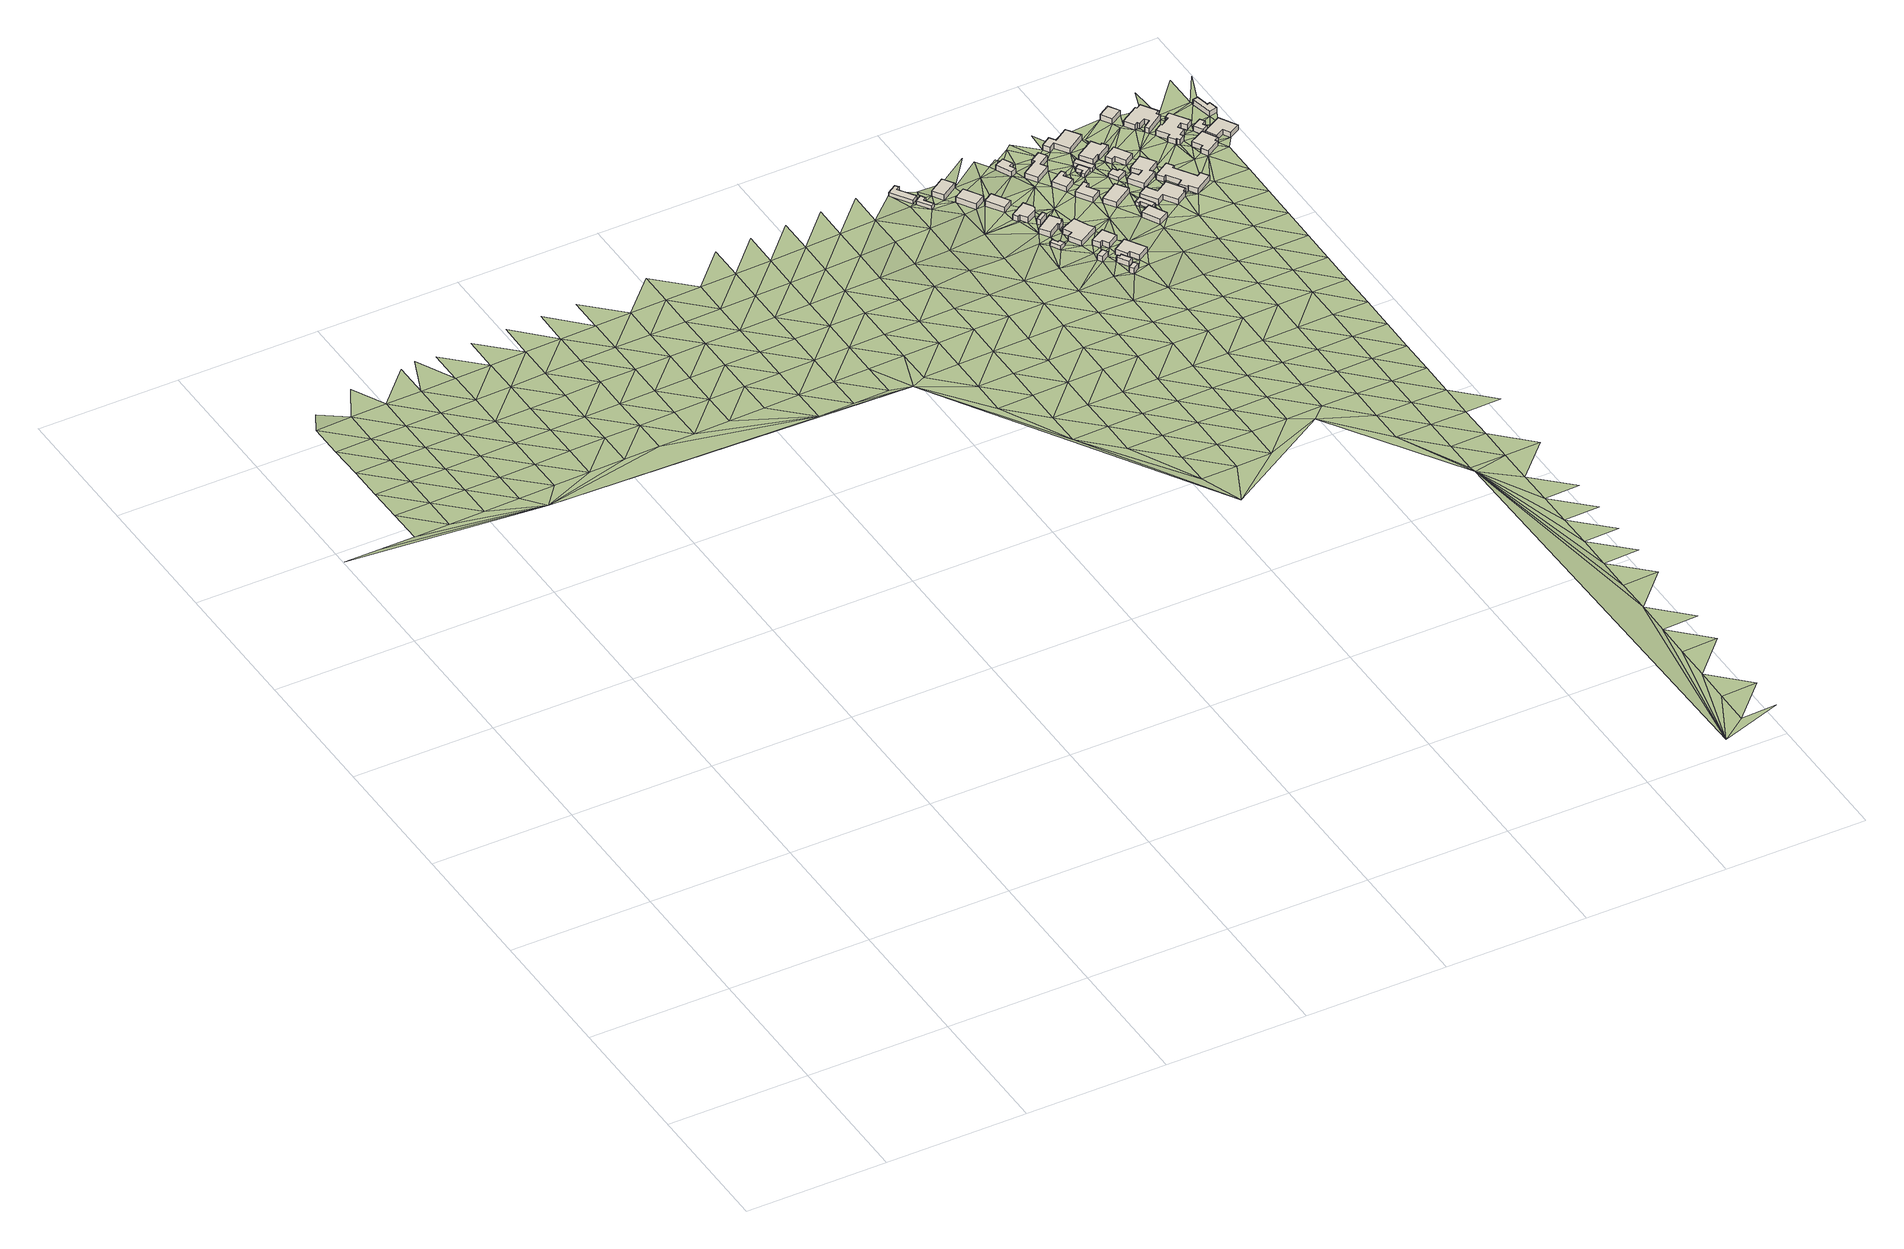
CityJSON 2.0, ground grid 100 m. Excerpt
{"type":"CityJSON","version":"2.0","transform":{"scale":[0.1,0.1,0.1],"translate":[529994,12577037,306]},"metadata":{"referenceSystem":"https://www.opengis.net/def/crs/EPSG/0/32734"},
"CityObjects":{
"building1":{"type":"Building","attributes":{"address":"Kunick Street Mamre 7347 Cape Town","building":"cabin","building:levels":"1","building_height":2.8,"plus_code":"4FRWFFMC+VV2","ground_height":181.27,"roof_height":184.07},"geometry":[{"type":"Solid","lod":"1","boundaries":[[[[0,1,2,3]],[[1,4,5,2]],[[4,6,7,5]],[[6,8,9,7]],[[8,10,11,9]],[[10,0,3,11]],[[3,2,5,7,9,11]],[[10,8,6,4,1,0]]]]}]},
"building2":{"type":"Building","attributes":{"address":"Kunick Street Mamre 7347 Cape Town","building":"cabin","building:levels":"1","building_height":2.8,"plus_code":"4FRWFFMC+RV5","ground_height":181.27,"roof_height":184.07},"geometry":[{"type":"Solid","lod":"1","boundaries":[[[[12,13,14,15]],[[13,16,17,14]],[[16,18,19,17]],[[18,20,21,19]],[[20,22,23,21]],[[22,12,15,23]],[[15,14,17,19,21,23]],[[22,20,18,16,13,12]]]]}]},
"building3":{"type":"Building","attributes":{"address":"8 Kunick Street Mamre 7347 Cape Town","building":"house","building:levels":"1","building_height":4.1,"plus_code":"4FRWFFMC+RXC","ground_height":182.85,"roof_height":186.95},"geometry":[{"type":"Solid","lod":"1","boundaries":[[[[24,25,26,27]],[[25,28,29,26]],[[28,30,31,29]],[[30,24,27,31]],[[27,26,29,31]],[[30,28,25,24]]]]}]},
"building4":{"type":"Building","attributes":{"address":"10 Kunick Street Mamre 7347 Cape Town","building":"house","building:levels":"1","building_height":4.1,"plus_code":"4FRWFFMC+QX9","ground_height":182.55,"roof_height":186.65},"geometry":[{"type":"Solid","lod":"1","boundaries":[[[[32,33,34,35]],[[33,36,37,34]],[[36,38,39,37]],[[38,32,35,39]],[[35,34,37,39]],[[38,36,33,32]]]]}]},
"building5":{"type":"Building","attributes":{"address":"Kunick Street Mamre 7347 Cape Town","building":"cabin","building:levels":"1","building_height":2.8,"plus_code":"4FRWFFMF+G39","ground_height":183.79,"roof_height":186.59},"geometry":[{"type":"Solid","lod":"1","boundaries":[[[[40,41,42,43]],[[41,44,45,42]],[[44,46,47,45]],[[46,48,49,47]],[[48,50,51,49]],[[50,40,43,51]],[[43,42,45,47,49,51]],[[50,48,46,44,41,40]]]]}]},
"building6":{"type":"Building","attributes":{"address":"12 Kunick Street Mamre 7347 Cape Town","building":"house","building:levels":"1","building_height":4.1,"plus_code":"4FRWFFMF+P25","ground_height":184.31,"roof_height":188.41},"geometry":[{"type":"Solid","lod":"1","boundaries":[[[[52,53,54,55]],[[53,56,57,54]],[[56,58,59,57]],[[58,52,55,59]],[[55,54,57,59]],[[58,56,53,52]]]]}]},
"building7":{"type":"Building","attributes":{"address":"14 Kunick Street Mamre 7347 Cape Town","building":"house","building:levels":"1","building_height":4.1,"plus_code":"4FRWFFMF+M34","ground_height":184.25,"roof_height":188.35},"geometry":[{"type":"Solid","lod":"1","boundaries":[[[[60,61,62,63]],[[61,64,65,62]],[[64,66,67,65]],[[66,68,69,67]],[[68,70,71,69]],[[70,72,73,71]],[[72,74,75,73]],[[74,60,63,75]],[[63,62,65,67,69,71,73,75]],[[74,72,70,68,66,64,61,60]]]]}]},
"building8":{"type":"Building","attributes":{"address":"16 Kunick Street Mamre 7347 Cape Town","building":"house","building:levels":"1","building_height":4.1,"plus_code":"4FRWFFMF+H4F","ground_height":183.79,"roof_height":187.89},"geometry":[{"type":"Solid","lod":"1","boundaries":[[[[76,77,78,79]],[[77,80,81,78]],[[80,82,83,81]],[[82,84,85,83]],[[84,86,87,85]],[[86,88,89,87]],[[88,90,91,89]],[[90,76,79,91]],[[79,78,81,83,85,87,89,91]],[[90,88,86,84,82,80,77,76]]]]}]},
"building9":{"type":"Building","attributes":{"address":"Kunick Street Mamre 7347 Cape Town","building":"garage","building:levels":"1","building_height":4.1,"plus_code":"4FRWFFMF+C5F","ground_height":184.16,"roof_height":188.26},"geometry":[{"type":"Solid","lod":"1","boundaries":[[[[92,93,94,95]],[[93,96,97,94]],[[96,98,99,97]],[[98,92,95,99]],[[95,94,97,99]],[[98,96,93,92]]]]}]},
"building10":{"type":"Building","attributes":{"address":"Kunick Street Mamre 7347 Cape Town","building":"yes","building:levels":"1","building_height":4.1,"plus_code":"4FRWFFMF+J47","ground_height":184.25,"roof_height":188.35},"geometry":[{"type":"Solid","lod":"1","boundaries":[[[[100,101,102,103]],[[101,104,105,102]],[[104,106,107,105]],[[106,100,103,107]],[[103,102,105,107]],[[106,104,101,100]]]]}]},
"building11":{"type":"Building","attributes":{"address":"Kunick Street Mamre 7347 Cape Town","building":"yes","building:levels":"1","building_height":4.1,"plus_code":"4FRWFFMF+963","ground_height":182.73,"roof_height":186.83},"geometry":[{"type":"Solid","lod":"1","boundaries":[[[[108,109,110,111]],[[109,112,113,110]],[[112,114,115,113]],[[114,108,111,115]],[[111,110,113,115]],[[114,112,109,108]]]]}]},
"building12":{"type":"Building","attributes":{"address":"18 Kunick Street Mamre 7347 Cape Town","building":"house","building:levels":"1","building_height":4.1,"plus_code":"4FRWFFMF+G5F","ground_height":184.16,"roof_height":188.26},"geometry":[{"type":"Solid","lod":"1","boundaries":[[[[116,117,118,119]],[[117,120,121,118]],[[120,122,123,121]],[[122,124,125,123]],[[124,126,127,125]],[[126,128,129,127]],[[128,116,119,129]],[[119,118,121,123,125,127,129]],[[128,126,124,122,120,117,116]]]]}]},
"building13":{"type":"Building","attributes":{"address":"Kunick Street Mamre 7347 Cape Town","building":"garage","building:levels":"1","building_height":4.1,"plus_code":"4FRWFFMF+96V","ground_height":182.73,"roof_height":186.83},"geometry":[{"type":"Solid","lod":"1","boundaries":[[[[130,131,132,133]],[[131,134,135,132]],[[134,136,137,135]],[[136,138,139,137]],[[138,140,141,139]],[[140,130,133,141]],[[133,132,135,137,139,141]],[[140,138,136,134,131,130]]]]}]},
"building14":{"type":"Building","attributes":{"address":"20 Kunick Street Mamre 7347 Cape Town","building":"house","building:levels":"1","building_height":4.1,"plus_code":"4FRWFFMF+F6C","ground_height":184.06,"roof_height":188.16},"geometry":[{"type":"Solid","lod":"1","boundaries":[[[[142,143,144,145]],[[143,146,147,144]],[[146,148,149,147]],[[148,150,151,149]],[[150,152,153,151]],[[152,142,145,153]],[[145,144,147,149,151,153]],[[152,150,148,146,143,142]]]]}]},
"building15":{"type":"Building","attributes":{"address":"22 Kunick Street Mamre 7347 Cape Town","building":"house","building:levels":"1","building_height":4.1,"plus_code":"4FRWFFMF+C76","ground_height":182.73,"roof_height":186.83},"geometry":[{"type":"Solid","lod":"1","boundaries":[[[[154,155,156,157]],[[155,158,159,156]],[[158,160,161,159]],[[160,162,163,161]],[[162,164,165,163]],[[164,154,157,165]],[[157,156,159,161,163,165]],[[164,162,160,158,155,154]]]]}]},
"building16":{"type":"Building","attributes":{"address":"9 Kunick Street Mamre 7347 Cape Town","building":"house","building:levels":"1","building_height":4.1,"plus_code":"4FRWFFMF+R45","ground_height":184.79,"roof_height":188.89},"geometry":[{"type":"Solid","lod":"1","boundaries":[[[[166,167,168,169]],[[167,170,171,168]],[[170,172,173,171]],[[172,174,175,173]],[[174,176,177,175]],[[176,166,169,177]],[[169,168,171,173,175,177]],[[176,174,172,170,167,166]]]]}]},
"building17":{"type":"Building","attributes":{"address":"11 Kunick Street Mamre 7347 Cape Town","building":"house","building:levels":"1","building_height":4.1,"plus_code":"4FRWFFMF+Q66","ground_height":184.89,"roof_height":188.99},"geometry":[{"type":"Solid","lod":"1","boundaries":[[[[178,179,180,181]],[[179,182,183,180]],[[182,184,185,183]],[[184,186,187,185]],[[186,188,189,187]],[[188,190,191,189]],[[190,192,193,191]],[[192,178,181,193]],[[181,180,183,185,187,189,191,193]],[[192,190,188,186,184,182,179,178]]]]}]},
"building18":{"type":"Building","attributes":{"address":"13 Kunick Street Mamre 7347 Cape Town","building":"house","building:levels":"1","building_height":4.1,"plus_code":"4FRWFFMF+M6X","ground_height":184.89,"roof_height":188.99},"geometry":[{"type":"Solid","lod":"1","boundaries":[[[[194,195,196,197]],[[195,198,199,196]],[[198,200,201,199]],[[200,202,203,201]],[[202,204,205,203]],[[204,194,197,205]],[[197,196,199,201,203,205]],[[204,202,200,198,195,194]]]]}]},
"building19":{"type":"Building","attributes":{"address":"15 Kunick Street Mamre 7347 Cape Town","building":"house","building:levels":"1","building_height":4.1,"plus_code":"4FRWFFMF+J7M","ground_height":184.99,"roof_height":189.09},"geometry":[{"type":"Solid","lod":"1","boundaries":[[[[206,207,208,209]],[[207,210,211,208]],[[210,212,213,211]],[[212,214,215,213]],[[214,216,217,215]],[[216,206,209,217]],[[209,208,211,213,215,217]],[[216,214,212,210,207,206]]]]}]},
"building20":{"type":"Building","attributes":{"address":"17 Kunick Street Mamre 7347 Cape Town","building":"house","building:levels":"1","building_height":4.1,"plus_code":"4FRWFFMF+H8W","ground_height":184.86,"roof_height":188.96},"geometry":[{"type":"Solid","lod":"1","boundaries":[[[[218,219,220,221]],[[219,222,223,220]],[[222,224,225,223]],[[224,218,221,225]],[[221,220,223,225]],[[224,222,219,218]]]]}]},
"building21":{"type":"Building","attributes":{"address":"19 Kunick Street Mamre 7347 Cape Town","building":"house","building:levels":"1","building_height":4.1,"plus_code":"4FRWFFMF+F9W","ground_height":184.89,"roof_height":188.99},"geometry":[{"type":"Solid","lod":"1","boundaries":[[[[226,227,228,229]],[[227,230,231,228]],[[230,232,233,231]],[[232,226,229,233]],[[229,228,231,233]],[[232,230,227,226]]]]}]},
"building22":{"type":"Building","attributes":{"address":"Mamre 7347 Cape Town","building":"cabin","building:levels":"1","building_height":2.8,"plus_code":"4FRWFFMF+P87","ground_height":185.24,"roof_height":188.04},"geometry":[{"type":"Solid","lod":"1","boundaries":[[[[234,235,236,237]],[[235,238,239,236]],[[238,240,241,239]],[[240,242,243,241]],[[242,244,245,243]],[[244,234,237,245]],[[237,236,239,241,243,245]],[[244,242,240,238,235,234]]]]}]},
"building23":{"type":"Building","attributes":{"address":"Kunick Street Mamre 7347 Cape Town","building":"cabin","building:levels":"1","building_height":2.8,"plus_code":"4FRWFFMF+G9Q","ground_height":185.23,"roof_height":188.03},"geometry":[{"type":"Solid","lod":"1","boundaries":[[[[246,247,248,249]],[[247,250,251,248]],[[250,252,253,251]],[[252,254,255,253]],[[254,256,257,255]],[[256,246,249,257]],[[249,248,251,253,255,257]],[[256,254,252,250,247,246]]]]}]},
"building24":{"type":"Building","attributes":{"address":"Mamre 7347 Cape Town","building":"cabin","building:levels":"1","building_height":2.8,"plus_code":"4FRWFFMF+P8G","ground_height":185.24,"roof_height":188.04},"geometry":[{"type":"Solid","lod":"1","boundaries":[[[[258,259,260,261]],[[259,262,263,260]],[[262,264,265,263]],[[264,258,261,265]],[[261,260,263,265]],[[264,262,259,258]]]]}]},
"building25":{"type":"Building","attributes":{"address":"26 Clarkeson Street Mamre 7347 Cape Town","building":"house","building:levels":"1","building_height":4.1,"plus_code":"4FRWFFMF+R89","ground_height":185.64,"roof_height":189.74},"geometry":[{"type":"Solid","lod":"1","boundaries":[[[[266,267,268,269]],[[267,270,271,268]],[[270,272,273,271]],[[272,274,275,273]],[[274,276,277,275]],[[276,278,279,277]],[[278,280,281,279]],[[280,266,269,281]],[[269,268,271,273,275,277,279,281]],[[280,278,276,274,272,270,267,266]]]]}]},
"building26":{"type":"Building","attributes":{"address":"Clarkeson Street Mamre 7347 Cape Town","building":"cabin","building:levels":"1","building_height":2.8,"plus_code":"4FRWFFMF+M98","ground_height":185.25,"roof_height":188.05},"geometry":[{"type":"Solid","lod":"1","boundaries":[[[[282,283,284,285]],[[283,286,287,284]],[[286,288,289,287]],[[288,290,291,289]],[[290,292,293,291]],[[292,282,285,293]],[[285,284,287,289,291,293]],[[292,290,288,286,283,282]]]]}]},
"building27":{"type":"Building","attributes":{"address":"28 Clarkeson Street Mamre 7347 Cape Town","building":"house","building:levels":"1","building_height":4.1,"plus_code":"4FRWFFMF+Q94","ground_height":185.24,"roof_height":189.34},"geometry":[{"type":"Solid","lod":"1","boundaries":[[[[294,295,296,297]],[[295,298,299,296]],[[298,300,301,299]],[[300,302,303,301]],[[302,304,305,303]],[[304,306,307,305]],[[306,308,309,307]],[[308,294,297,309]],[[297,296,299,301,303,305,307,309]],[[308,306,304,302,300,298,295,294]]]]}]},
"building28":{"type":"Building","attributes":{"address":"13 Genadendal Street Mamre 7347 Cape Town","building":"house","building:levels":"1","building_height":4.1,"plus_code":"4FRWFFMF+GCX","ground_height":185.23,"roof_height":189.33},"geometry":[{"type":"Solid","lod":"1","boundaries":[[[[310,311,312,313]],[[311,314,315,312]],[[314,316,317,315]],[[316,318,319,317]],[[318,320,321,319]],[[320,322,323,321]],[[322,324,325,323]],[[324,326,327,325]],[[326,328,329,327]],[[328,310,313,329]],[[313,312,315,317,319,321,323,325,327,329]],[[328,326,324,322,320,318,316,314,311,310]]]]}]},
"building29":{"type":"Building","attributes":{"address":"32 Clarkeson Street Mamre 7347 Cape Town","building":"house","building:levels":"1","building_height":4.1,"plus_code":"4FRWFFMF+JFJ","ground_height":185.25,"roof_height":189.35},"geometry":[{"type":"Solid","lod":"1","boundaries":[[[[330,331,332,333]],[[331,334,335,332]],[[334,336,337,335]],[[336,338,339,337]],[[338,340,341,339]],[[340,342,343,341]],[[342,344,345,343]],[[344,346,347,345]],[[346,348,349,347]],[[348,330,333,349]],[[333,332,335,337,339,341,343,345,347,349]],[[348,346,344,342,340,338,336,334,331,330]]]]}]},
"building30":{"type":"Building","attributes":{"address":"30 Clarkeson Street Mamre 7347 Cape Town","building":"house","building:levels":"1","building_height":4.1,"plus_code":"4FRWFFMF+PC7","ground_height":185.31,"roof_height":189.41},"geometry":[{"type":"Solid","lod":"1","boundaries":[[[[350,351,352,353]],[[351,354,355,352]],[[354,356,357,355]],[[356,358,359,357]],[[358,360,361,359]],[[360,350,353,361]],[[353,352,355,357,359,361]],[[360,358,356,354,351,350]]]]}]},
"building31":{"type":"Building","attributes":{"address":"34 Clarkeson Street Mamre 7347 Cape Town","building":"house","building:levels":"1","building_height":4.1,"plus_code":"4FRWFFMF+HGF","ground_height":185.22,"roof_height":189.32},"geometry":[{"type":"Solid","lod":"1","boundaries":[[[[362,363,364,365]],[[363,366,367,364]],[[366,368,369,367]],[[368,370,371,369]],[[370,372,373,371]],[[372,374,375,373]],[[374,376,377,375]],[[376,378,379,377]],[[378,380,381,379]],[[380,382,383,381]],[[382,384,385,383]],[[384,386,387,385]],[[386,388,389,387]],[[388,362,365,389]],[[365,364,367,369,371,373,375,377,379,381,383,385,387,389]],[[388,386,384,382,380,378,376,374,372,370,368,366,363,362]]]]}]},
"building32":{"type":"Building","attributes":{"address":"21 Clarkeson Street Mamre 7347 Cape Town","building":"house","building:levels":"1","building_height":4.1,"plus_code":"4FRWFFMF+RFX","ground_height":185.72,"roof_height":189.82},"geometry":[{"type":"Solid","lod":"1","boundaries":[[[[390,391,392,393]],[[391,394,395,392]],[[394,396,397,395]],[[396,390,393,397]],[[393,392,395,397]],[[396,394,391,390]]]]}]},
"building33":{"type":"Building","attributes":{"address":"23 Clarkeson Street Mamre 7347 Cape Town","building":"house","building:levels":"1","building_height":4.1,"plus_code":"4FRWFFMF+QHR","ground_height":185.65,"roof_height":189.75},"geometry":[{"type":"Solid","lod":"1","boundaries":[[[[398,399,400,401]],[[399,402,403,400]],[[402,404,405,403]],[[404,406,407,405]],[[406,408,409,407]],[[408,410,411,409]],[[410,412,413,411]],[[412,414,415,413]],[[414,416,417,415]],[[416,418,419,417]],[[418,420,421,419]],[[420,422,423,421]],[[422,424,425,423]],[[424,398,401,425]],[[401,400,403,405,407,409,411,413,415,417,419,421,423,425]],[[424,422,420,418,416,414,412,410,408,406,404,402,399,398]]]]}]},
"building34":{"type":"Building","attributes":{"address":"25 Clarkeson Street Mamre 7347 Cape Town","building":"house","building:levels":"1","building_height":4.1,"plus_code":"4FRWFFMF+PHQ","ground_height":185.65,"roof_height":189.75},"geometry":[{"type":"Solid","lod":"1","boundaries":[[[[426,427,428,429]],[[427,430,431,428]],[[430,432,433,431]],[[432,434,435,433]],[[434,436,437,435]],[[436,438,439,437]],[[438,440,441,439]],[[440,442,443,441]],[[442,444,445,443]],[[444,446,447,445]],[[446,448,449,447]],[[448,450,451,449]],[[450,452,453,451]],[[452,454,455,453]],[[454,456,457,455]],[[456,458,459,457]],[[458,460,461,459]],[[460,426,429,461]],[[429,428,431,433,435,437,439,441,443,445,447,449,451,453,455,457,459,461]],[[460,458,456,454,452,450,448,446,444,442,440,438,436,434,432,430,427,426]]]]}]},
"building35":{"type":"Building","attributes":{"address":"12 Genadendal Street Mamre 7347 Cape Town","building":"house","building:levels":"1","building_height":4.1,"plus_code":"4FRWFFMF+MM2","ground_height":185.44,"roof_height":189.54},"geometry":[{"type":"Solid","lod":"1","boundaries":[[[[462,463,464,465]],[[463,466,467,464]],[[466,468,469,467]],[[468,470,471,469]],[[470,472,473,471]],[[472,474,475,473]],[[474,476,477,475]],[[476,462,465,477]],[[465,464,467,469,471,473,475,477]],[[476,474,472,470,468,466,463,462]]]]}]},
"building36":{"type":"Building","attributes":{"address":"Genadendal Street Mamre 7347 Cape Town","building":"yes","building:levels":"1","building_height":4.1,"plus_code":"4FRWFFMF+PM3","ground_height":185.95,"roof_height":190.05},"geometry":[{"type":"Solid","lod":"1","boundaries":[[[[478,479,480,481]],[[479,482,483,480]],[[482,484,485,483]],[[484,486,487,485]],[[486,488,489,487]],[[488,478,481,489]],[[481,480,483,485,487,489]],[[488,486,484,482,479,478]]]]}]},
"building37":{"type":"Building","attributes":{"address":"11 Genadendal Street Mamre 7347 Cape Town","building":"house","building:levels":"1","building_height":4.1,"plus_code":"4FRWFFMF+MPF","ground_height":185.62,"roof_height":189.72},"geometry":[{"type":"Solid","lod":"1","boundaries":[[[[490,491,492,493]],[[491,494,495,492]],[[494,496,497,495]],[[496,498,499,497]],[[498,500,501,499]],[[500,490,493,501]],[[493,492,495,497,499,501]],[[500,498,496,494,491,490]]]]}]},
"building38":{"type":"Building","attributes":{"address":"Genadendal Street Mamre 7347 Cape Town","building":"yes","building:levels":"1","building_height":4.1,"plus_code":"4FRWFFMF+QPG","ground_height":185.95,"roof_height":190.05},"geometry":[{"type":"Solid","lod":"1","boundaries":[[[[502,503,504,505]],[[503,506,507,504]],[[506,508,509,507]],[[508,510,511,509]],[[510,512,513,511]],[[512,502,505,513]],[[505,504,507,509,511,513]],[[512,510,508,506,503,502]]]]}]},
"terrain1":{"type":"TINRelief","geometry":[{"type":"CompositeSurface","lod":"1","boundaries":[[[514,515,516]],[[517,518,519]],[[520,517,521]],[[518,515,514]],[[517,519,521]],[[522,523,520]],[[522,520,521]],[[524,523,525]],[[521,519,526]],[[519,518,514]],[[523,522,525]],[[527,524,528]],[[522,521,529]],[[528,524,525]],[[526,529,521]],[[530,527,531]],[[522,532,525]],[[531,527,528]],[[526,519,514]],[[529,532,522]],[[533,528,525]],[[529,526,534]],[[533,525,532]],[[531,528,535]],[[532,529,536]],[[533,535,528]],[[514,534,526]],[[536,529,534]],[[537,533,532]],[[535,538,531]],[[539,531,538]],[[537,532,536]],[[535,533,540]],[[536,534,541]],[[541,534,514]],[[540,533,537]],[[538,535,542]],[[537,536,543]],[[540,542,535]],[[541,543,536]],[[537,544,540]],[[542,545,538]],[[514,546,541]],[[537,543,544]],[[547,538,545]],[[542,540,548]],[[543,541,546]],[[548,540,544]],[[549,545,542]],[[543,550,544]],[[548,549,542]],[[546,514,551]],[[550,543,546]],[[544,552,548]],[[549,553,545]],[[553,554,545]],[[544,550,552]],[[548,555,549]],[[514,556,551]],[[548,552,557]],[[550,546,558]],[[548,557,555]],[[552,550,558]],[[559,553,549]],[[546,551,558]],[[553,559,560]],[[549,555,559]],[[557,552,561]],[[561,552,558]],[[555,557,562]],[[562,557,561]],[[563,558,551]],[[558,563,561]],[[559,555,564]],[[551,556,563]],[[555,562,565]],[[564,566,559]],[[555,565,564]],[[514,567,556]],[[562,561,568]],[[563,569,561]],[[568,565,562]],[[568,561,569]],[[556,570,563]],[[569,563,571]],[[572,564,565]],[[565,568,573]],[[571,563,570]],[[564,572,574]],[[565,573,572]],[[568,569,575]],[[569,571,576]],[[573,568,575]],[[575,569,576]],[[571,570,577]],[[556,567,570]],[[573,578,572]],[[576,571,577]],[[570,579,577]],[[578,573,575]],[[580,572,581]],[[581,572,578]],[[567,514,582]],[[583,575,576]],[[577,584,576]],[[567,579,570]],[[575,583,578]],[[583,576,584]],[[585,577,579]],[[581,578,586]],[[579,587,585]],[[578,583,588]],[[589,584,577]],[[567,587,579]],[[590,581,586]],[[578,588,586]],[[577,585,589]],[[583,584,591]],[[591,588,583]],[[591,584,589]],[[585,587,592]],[[567,592,587]],[[589,585,593]],[[594,586,588]],[[588,591,595]],[[592,593,585]],[[588,595,594]],[[591,589,596]],[[567,597,592]],[[593,596,589]],[[586,594,598]],[[599,595,591]],[[596,599,591]],[[593,592,600]],[[592,597,601]],[[594,595,602]],[[593,600,596]],[[592,601,600]],[[599,602,595]],[[597,567,582]],[[598,594,603]],[[604,599,596]],[[602,603,594]],[[605,601,597]],[[604,596,600]],[[602,599,606]],[[599,604,607]],[[608,600,601]],[[597,582,605]],[[601,605,609]],[[606,599,607]],[[603,602,610]],[[601,609,608]],[[604,600,611]],[[602,606,610]],[[609,605,582]],[[607,604,611]],[[611,600,608]],[[612,603,610]],[[609,582,613]],[[613,608,609]],[[606,607,614]],[[611,615,607]],[[613,582,616]],[[614,607,615]],[[610,606,617]],[[582,618,616]],[[619,611,608]],[[608,613,620]],[[621,618,582]],[[622,621,582]],[[606,614,617]],[[619,608,620]],[[623,615,611]],[[613,616,624]],[[616,618,625]],[[626,610,617]],[[611,619,623]],[[620,613,624]],[[615,627,614]],[[621,622,628]],[[624,616,625]],[[629,622,582]],[[621,630,618]],[[621,628,630]],[[627,615,623]],[[620,631,619]],[[632,617,614]],[[624,631,620]],[[628,622,633]],[[625,618,634]],[[618,630,635]],[[614,627,632]],[[619,636,623]],[[637,633,622]],[[638,637,622]],[[618,635,634]],[[631,636,619]],[[639,624,625]],[[638,622,629]],[[640,617,632]],[[630,628,641]],[[633,642,628]],[[624,639,631]],[[627,623,643]],[[639,625,634]],[[636,644,623]],[[641,635,630]],[[645,637,638]],[[642,641,628]],[[633,637,646]],[[643,623,644]],[[627,647,632]],[[645,646,637]],[[648,634,635]],[[636,631,649]],[[631,639,650]],[[651,642,633]],[[629,652,638]],[[648,635,641]],[[627,643,647]],[[645,638,652]],[[636,649,644]],[[646,651,633]],[[631,650,649]],[[639,634,653]],[[648,654,634]],[[655,632,647]],[[646,645,656]],[[657,641,642]],[[651,658,642]],[[653,650,639]],[[643,644,659]],[[656,645,652]],[[653,634,654]],[[644,649,660]],[[657,642,658]],[[661,652,629]],[[651,646,662]],[[663,648,641]],[[659,644,660]],[[650,664,649]],[[647,643,665]],[[662,646,656]],[[663,641,657]],[[664,650,653]],[[666,658,651]],[[667,654,648]],[[643,659,665]],[[656,652,661]],[[668,660,649]],[[666,651,662]],[[648,663,667]],[[668,649,664]],[[669,653,654]],[[670,647,665]],[[656,671,662]],[[657,658,672]],[[666,673,658]],[[664,653,669]],[[660,674,659]],[[656,661,671]],[[669,654,667]],[[675,660,668]],[[657,672,663]],[[676,661,629]],[[672,658,673]],[[677,666,662]],[[674,665,659]],[[674,660,675]],[[678,668,664]],[[662,671,677]],[[663,679,667]],[[678,664,669]],[[680,681,682]],[[673,666,683]],[[679,663,672]],[[675,668,684]],[[677,683,666]],[[674,685,665]],[[680,682,686]],[[687,671,661]],[[680,688,681]],[[667,689,669]],[[665,685,690]],[[678,684,668]],[[679,689,667]],[[686,691,680]],[[687,677,671]],[[672,673,692]],[[683,693,673]],[[694,678,669]],[[675,695,674]],[[684,696,675]],[[691,697,680]],[[685,674,12]],[[685,0,690]],[[679,672,692]],[[692,673,693]],[[689,694,669]],[[685,22,0]],[[682,681,698]],[[661,676,687]],[[683,677,699]],[[685,12,22]],[[675,696,695]],[[697,700,680]],[[1,0,22]],[[12,674,695]],[[687,699,677]],[[22,20,1]],[[682,698,686]],[[701,689,679]],[[684,678,702]],[[703,704,1]],[[694,705,678]],[[18,16,706]],[[707,693,683]],[[703,1,20]],[[701,679,692]],[[20,18,30]],[[706,30,18]],[[703,20,30]],[[706,12,708]],[[699,707,683]],[[702,678,705]],[[30,706,24]],[[694,689,709]],[[708,12,695]],[[684,77,696]],[[680,700,710]],[[706,708,24]],[[695,696,38]],[[691,686,711]],[[709,689,701]],[[30,28,703]],[[699,687,712]],[[692,693,713]],[[707,714,693]],[[684,702,77]],[[708,695,38]],[[687,676,712]],[[696,58,38]],[[697,691,711]],[[708,715,24]],[[98,705,694]],[[52,58,696]],[[701,692,713]],[[64,61,696]],[[52,696,61]],[[705,50,702]],[[713,693,714]],[[696,716,64]],[[717,694,709]],[[696,77,716]],[[24,715,25]],[[707,699,718]],[[50,705,40]],[[700,697,719]],[[92,694,717]],[[48,702,50]],[[38,58,720]],[[712,718,699]],[[92,98,694]],[[721,40,705]],[[722,709,701]],[[48,80,702]],[[77,702,80]],[[66,64,716]],[[98,721,705]],[[48,46,44]],[[714,707,723]],[[720,58,56]],[[716,77,68]],[[676,724,712]],[[48,44,80]],[[716,68,66]],[[701,713,722]],[[106,68,77]],[[25,715,725]],[[124,726,40]],[[52,61,60]],[[727,710,700]],[[112,717,709]],[[718,723,707]],[[726,728,44]],[[715,720,725]],[[28,25,729]],[[100,106,77]],[[724,676,730]],[[80,44,731]],[[730,676,710]],[[727,700,732]],[[124,40,721]],[[44,728,731]],[[53,733,56]],[[726,124,728]],[[56,725,720]],[[70,68,106]],[[60,53,52]],[[77,734,100]],[[717,735,92]],[[736,80,731]],[[737,710,727]],[[738,709,722]],[[112,709,738]],[[96,721,98]],[[739,717,112]],[[731,728,740]],[[739,735,717]],[[737,727,732]],[[70,106,741]],[[742,718,712]],[[713,714,743]],[[723,744,714]],[[721,745,124]],[[736,731,746]],[[92,735,93]],[[747,25,725]],[[734,748,100]],[[70,741,749]],[[96,750,721]],[[746,731,751]],[[752,710,737]],[[724,742,712]],[[733,753,56]],[[721,750,745]],[[735,739,130]],[[735,754,93]],[[722,713,743]],[[93,755,96]],[[733,53,756]],[[730,710,757]],[[130,739,108]],[[725,56,753]],[[743,714,744]],[[751,731,758]],[[759,751,760]],[[750,96,755]],[[754,761,93]],[[762,124,745]],[[749,741,763]],[[764,749,763]],[[756,53,60]],[[765,754,766]],[[741,748,763]],[[752,737,767]],[[723,718,768]],[[748,734,763]],[[93,761,755]],[[769,710,752]],[[765,761,754]],[[730,757,770]],[[108,131,130]],[[755,771,750]],[[763,734,760]],[[751,758,760]],[[756,60,764]],[[108,114,131]],[[112,772,114]],[[772,112,738]],[[724,730,773]],[[765,162,761]],[[131,162,765]],[[742,768,718]],[[725,774,747]],[[763,760,758]],[[131,114,154]],[[753,733,756]],[[738,722,775]],[[725,176,774]],[[776,762,745]],[[154,162,131]],[[777,710,769]],[[756,764,763]],[[770,773,730]],[[753,176,725]],[[761,778,755]],[[154,114,772]],[[154,779,162]],[[769,752,780]],[[781,744,723]],[[743,775,722]],[[755,778,142]],[[710,782,757]],[[742,724,783]],[[784,710,777]],[[768,781,723]],[[774,176,785]],[[155,154,772]],[[786,758,787]],[[770,757,782]],[[216,763,758]],[[773,783,724]],[[786,787,762]],[[774,785,788]],[[762,776,786]],[[753,756,192]],[[778,789,142]],[[204,756,763]],[[176,790,785]],[[753,192,791]],[[777,769,792]],[[772,738,793]],[[776,142,786]],[[784,782,710]],[[775,794,738]],[[155,789,778]],[[795,791,796]],[[756,178,192]],[[768,742,797]],[[743,744,798]],[[789,786,142]],[[204,763,799]],[[781,800,744]],[[756,204,178]],[[796,791,801]],[[799,763,216]],[[790,796,801]],[[206,758,786]],[[206,216,758]],[[802,773,770]],[[793,155,772]],[[791,192,803]],[[742,783,797]],[[738,794,793]],[[785,790,804]],[[784,777,805]],[[801,791,803]],[[775,743,798]],[[804,790,801]],[[802,770,782]],[[798,744,800]],[[806,178,204]],[[781,768,807]],[[808,803,192]],[[809,789,155]],[[789,810,786]],[[811,783,773]],[[797,807,768]],[[206,786,812]],[[214,799,216]],[[204,813,806]],[[801,814,804]],[[803,814,801]],[[815,794,775]],[[811,773,802]],[[812,786,218]],[[155,793,809]],[[816,799,214]],[[782,784,817]],[[800,781,818]],[[206,812,207]],[[789,226,810]],[[775,798,815]],[[218,786,810]],[[226,789,809]],[[819,816,820]],[[804,814,821]],[[806,822,823]],[[797,783,824]],[[807,818,781]],[[210,207,212]],[[825,820,816]],[[813,820,825]],[[782,817,802]],[[826,793,794]],[[806,813,262]],[[214,242,816]],[[811,824,783]],[[825,816,240]],[[272,821,814]],[[212,242,214]],[[812,827,207]],[[262,822,806]],[[242,240,816]],[[825,262,813]],[[250,218,810]],[[815,826,794]],[[207,827,212]],[[274,814,822]],[[235,825,240]],[[807,797,828]],[[798,800,829]],[[818,830,800]],[[272,814,274]],[[825,235,262]],[[810,252,250]],[[235,240,238]],[[831,218,250]],[[832,252,810]],[[809,793,833]],[[226,809,227]],[[212,290,242]],[[824,828,797]],[[234,262,235]],[[278,274,822]],[[212,827,290]],[[278,822,262]],[[815,798,829]],[[832,254,252]],[[829,800,830]],[[826,833,793]],[[244,242,834]],[[262,234,834]],[[254,832,256]],[[272,270,835]],[[247,831,250]],[[807,836,818]],[[832,227,256]],[[242,290,834]],[[834,234,244]],[[274,278,276]],[[259,278,262]],[[227,246,256]],[[316,831,247]],[[811,837,824]],[[838,827,831]],[[839,227,809]],[[828,836,807]],[[318,316,247]],[[827,292,290]],[[259,308,278]],[[227,318,246]],[[318,247,246]],[[840,834,290]],[[292,827,838]],[[841,308,259]],[[840,841,259]],[[842,826,815]],[[316,314,831]],[[839,809,833]],[[838,831,340]],[[843,840,290]],[[292,838,340]],[[844,830,818]],[[227,322,318]],[[831,342,340]],[[314,342,831]],[[842,815,829]],[[270,267,266]],[[841,840,845]],[[278,308,846]],[[292,340,282]],[[843,845,840]],[[836,844,818]],[[227,839,322]],[[841,847,848]],[[322,320,318]],[[847,841,845]],[[286,283,843]],[[833,826,849]],[[282,340,338]],[[358,843,283]],[[845,843,358]],[[847,845,356]],[[830,850,829]],[[278,846,280]],[[358,356,845]],[[331,283,282]],[[310,342,314]],[[311,310,314]],[[826,842,849]],[[338,331,282]],[[350,358,283]],[[336,851,338]],[[350,283,331]],[[852,847,356]],[[331,338,851]],[[844,850,830]],[[358,350,360]],[[324,322,839]],[[853,839,833]],[[310,854,342]],[[280,846,855]],[[856,342,854]],[[855,846,857]],[[846,858,857]],[[354,852,356]],[[859,842,829]],[[833,849,853]],[[860,350,331]],[[861,854,310]],[[839,378,324]],[[328,326,324]],[[850,859,829]],[[310,862,861]],[[372,310,328]],[[280,863,266]],[[350,860,864]],[[856,854,865]],[[865,866,856]],[[310,372,370]],[[862,310,370]],[[372,328,374]],[[324,378,328]],[[863,280,855]],[[378,374,328]],[[867,849,842]],[[868,378,839]],[[865,869,866]],[[390,855,857]],[[853,868,839]],[[376,374,378]],[[865,854,870]],[[864,871,354]],[[857,852,872]],[[354,872,852]],[[864,860,871]],[[859,867,842]],[[869,865,870]],[[860,869,871]],[[855,390,863]],[[853,849,873]],[[390,857,872]],[[874,354,871]],[[875,384,876]],[[867,873,849]],[[378,868,877]],[[872,354,874]],[[382,876,384]],[[877,380,378]],[[871,869,440]],[[869,870,442]],[[878,870,876]],[[879,868,853]],[[382,878,876]],[[872,880,390]],[[873,879,853]],[[871,881,874]],[[872,874,880]],[[881,871,418]],[[869,442,440]],[[390,880,391]],[[418,871,436]],[[442,870,878]],[[440,436,871]],[[882,877,868]],[[470,382,380]],[[874,883,884]],[[883,874,881]],[[470,380,877]],[[882,868,879]],[[878,382,470]],[[391,880,885]],[[883,881,886]],[[436,440,438]],[[436,434,418]],[[446,442,878]],[[886,887,883]],[[442,446,444]],[[446,878,463]],[[878,468,463]],[[878,470,468]],[[888,470,877]],[[888,877,882]],[[418,434,889]],[[448,446,463]],[[466,463,468]],[[890,434,432]],[[891,885,892]],[[452,450,448]],[[889,434,893]],[[890,893,434]],[[448,463,894]],[[895,889,896]],[[448,894,452]],[[454,452,458]],[[458,456,454]],[[893,897,889]],[[897,896,889]],[[888,898,470]],[[899,891,896]],[[452,482,458]],[[470,898,900]],[[482,452,894]],[[901,458,482]],[[482,894,484]],[[902,900,903]],[[894,904,484]],[[894,903,904]],[[903,900,898]],[[904,903,494]],[[484,904,486]],[[901,482,479]],[[897,905,896]],[[903,498,494]],[[498,903,898]],[[478,488,486]],[[897,901,906]],[[907,486,904]],[[498,908,494]],[[486,909,478]],[[479,478,909]],[[901,479,502]],[[907,909,486]],[[905,897,906]],[[502,479,909]],[[901,502,906]],[[905,910,896]],[[502,909,907]],[[907,503,502]],[[905,906,911]],[[912,913,911]],[[905,911,914]]]}]}
},
"vertices":[
[4777,7152,135],[4820,7181,135],[4820,7181,163],[4777,7152,163],[4743,7298,135],[4743,7298,163],[4767,7314,135],[4767,7314,163],[4750,7339,135],[4750,7339,163],[4683,7294,135],[4683,7294,163],
[4850,7044,135],[4875,7059,135],[4875,7059,163],[4850,7044,163],[4835,7123,135],[4835,7123,163],[4859,7138,135],[4859,7138,163],[4839,7170,135],[4839,7170,163],[4790,7139,135],[4790,7139,163],
[4953,7070,151],[5069,7145,151],[5069,7145,192],[4953,7070,192],[5020,7220,151],[5020,7220,192],[4904,7145,151],[4904,7145,192],
[5165,6948,148],[5088,7072,148],[5088,7072,189],[5165,6948,189],[5006,7021,148],[5006,7021,189],[5083,6898,148],[5083,6898,189],
[5337,6271,161],[5376,6292,161],[5376,6292,189],[5337,6271,189],[5357,6328,161],[5357,6328,189],[5345,6321,161],[5345,6321,189],[5326,6356,161],[5326,6356,189],[5299,6342,161],[5299,6342,189],
[5211,6762,166],[5280,6805,166],[5280,6805,207],[5211,6762,207],[5206,6924,166],[5206,6924,207],[5137,6881,166],[5137,6881,207],
[5336,6748,165],[5219,6676,165],[5219,6676,206],[5336,6748,206],[5242,6642,165],[5242,6642,206],[5256,6652,165],[5256,6652,206],[5286,6604,165],[5286,6604,206],[5359,6644,165],[5359,6644,206],[5374,6672,165],[5374,6672,206],[5373,6690,165],[5373,6690,206],
[5419,6564,161],[5296,6480,161],[5296,6480,202],[5419,6564,202],[5343,6410,161],[5343,6410,202],[5422,6464,161],[5422,6464,202],[5431,6451,161],[5431,6451,202],[5462,6472,161],[5462,6472,202],[5456,6480,161],[5456,6480,202],[5470,6490,161],[5470,6490,202],
[5502,6034,164],[5556,6065,164],[5556,6065,205],[5502,6034,205],[5536,6100,164],[5536,6100,205],[5482,6068,164],[5482,6068,205],
[5347,6543,165],[5409,6583,165],[5409,6583,206],[5347,6543,206],[5393,6607,165],[5393,6607,206],[5331,6567,165],[5331,6567,206],
[5651,5912,150],[5603,5878,150],[5603,5878,191],[5651,5912,191],[5624,5849,150],[5624,5849,191],[5672,5883,150],[5672,5883,191],
[5535,6456,164],[5423,6404,164],[5423,6404,205],[5535,6456,205],[5453,6340,164],[5453,6340,205],[5417,6322,164],[5417,6322,205],[5468,6236,164],[5468,6236,205],[5608,6318,164],[5608,6318,205],[5582,6356,164],[5582,6356,205],
[5634,5928,150],[5666,5948,150],[5666,5948,191],[5634,5928,191],[5624,6015,150],[5624,6015,191],[5609,6005,150],[5609,6005,191],[5601,6017,150],[5601,6017,191],[5585,6007,150],[5585,6007,191],
[5686,6183,163],[5634,6274,163],[5634,6274,204],[5686,6183,204],[5530,6215,163],[5530,6215,204],[5558,6166,163],[5558,6166,204],[5582,6179,163],[5582,6179,204],[5606,6137,163],[5606,6137,204],
[5722,5951,150],[5801,5999,150],[5801,5999,191],[5722,5951,191],[5715,6138,150],[5715,6138,191],[5617,6077,150],[5617,6077,191],[5664,6001,150],[5664,6001,191],[5684,6014,150],[5684,6014,191],
[5423,7046,171],[5461,7064,171],[5461,7064,212],[5423,7046,212],[5441,7104,171],[5441,7104,212],[5471,7118,171],[5471,7118,212],[5436,7188,171],[5436,7188,212],[5369,7155,171],[5369,7155,212],
[5539,6915,172],[5644,6982,172],[5644,6982,213],[5539,6915,213],[5615,7028,172],[5615,7028,213],[5695,7079,172],[5695,7079,213],[5661,7132,172],[5661,7132,213],[5587,7085,172],[5587,7085,213],[5599,7067,172],[5599,7067,213],[5487,6996,172],[5487,6996,213],
[5645,6747,172],[5720,6793,172],[5720,6793,213],[5645,6747,213],[5682,6856,172],[5682,6856,213],[5712,6874,172],[5712,6874,213],[5695,6902,172],[5695,6902,213],[5590,6839,172],[5590,6839,213],
[5737,6570,173],[5803,6613,173],[5803,6613,214],[5737,6570,214],[5754,6689,173],[5754,6689,214],[5782,6707,173],[5782,6707,214],[5762,6738,173],[5762,6738,214],[5667,6678,173],[5667,6678,214],
[5842,6457,171],[5979,6546,171],[5979,6546,212],[5842,6457,212],[5924,6629,171],[5924,6629,212],[5787,6540,171],[5787,6540,212],
[5993,6177,172],[6065,6214,172],[6065,6214,213],[5993,6177,213],[6002,6336,172],[6002,6336,213],[5930,6299,172],[5930,6299,213],
[5826,6917,175],[5792,6895,175],[5792,6895,203],[5826,6917,203],[5821,6851,175],[5821,6851,203],[5798,6836,175],[5798,6836,203],[5813,6813,175],[5813,6813,203],[5870,6850,175],[5870,6850,203],
[6053,6348,175],[5996,6445,175],[5996,6445,203],[6053,6348,203],[5952,6420,175],[5952,6420,203],[5966,6395,175],[5966,6395,203],[5980,6403,175],[5980,6403,203],[6023,6330,175],[6023,6330,203],
[5914,6862,175],[5841,6974,175],[5841,6974,203],[5914,6862,203],[5807,6952,175],[5807,6952,203],[5880,6840,175],[5880,6840,203],
[5915,7244,179],[5816,7179,179],[5816,7179,220],[5915,7244,220],[5786,7223,179],[5786,7223,220],[5716,7177,179],[5716,7177,220],[5746,7133,179],[5746,7133,220],[5785,7159,179],[5785,7159,220],[5849,7063,179],[5849,7063,220],[5979,7149,179],[5979,7149,220],
[6047,6714,175],[6026,6752,175],[6026,6752,203],[6047,6714,203],[6010,6744,175],[6010,6744,203],[5992,6776,175],[5992,6776,203],[5942,6747,175],[5942,6747,203],[5981,6678,175],[5981,6678,203],
[5921,6900,175],[5971,6930,175],[5971,6930,216],[5921,6900,216],[5977,6921,175],[5977,6921,216],[6073,6980,175],[6073,6980,216],[6050,7017,175],[6050,7017,216],[6037,7009,175],[6037,7009,216],[6000,7068,175],[6000,7068,216],[5867,6986,175],[5867,6986,216],
[6209,6487,175],[6119,6430,175],[6119,6430,216],[6209,6487,216],[6074,6503,175],[6074,6503,216],[6009,6463,175],[6009,6463,216],[6077,6352,175],[6077,6352,216],[6128,6382,175],[6128,6382,216],[6186,6292,175],[6186,6292,216],[6266,6343,175],[6266,6343,216],[6259,6352,175],[6259,6352,216],[6284,6368,175],[6284,6368,216],
[6191,6789,175],[6086,6719,175],[6086,6719,216],[6191,6789,216],[6133,6653,175],[6133,6653,216],[6096,6630,175],[6096,6630,216],[6070,6670,175],[6070,6670,216],[6016,6635,175],[6016,6635,216],[6081,6534,175],[6081,6534,216],[6196,6608,175],[6196,6608,216],[6178,6636,175],[6178,6636,216],[6258,6691,175],[6258,6691,216],
[6096,6791,176],[6165,6834,176],[6165,6834,217],[6096,6791,217],[6094,6948,176],[6094,6948,217],[6002,6891,176],[6002,6891,217],[6029,6847,176],[6029,6847,217],[6053,6862,176],[6053,6862,217],
[6302,6648,175],[6191,6578,175],[6191,6578,216],[6302,6648,216],[6221,6531,175],[6221,6531,216],[6241,6544,175],[6241,6544,216],[6300,6451,175],[6300,6451,216],[6267,6427,175],[6267,6427,216],[6301,6375,175],[6301,6375,216],[6311,6382,175],[6311,6382,216],[6349,6324,175],[6349,6324,216],[6475,6405,175],[6475,6405,216],[6440,6460,175],[6440,6460,216],[6411,6441,175],[6411,6441,216],[6315,6588,175],[6315,6588,216],[6333,6600,175],[6333,6600,216],
[6222,7191,180],[6307,7243,180],[6307,7243,221],[6222,7191,221],[6262,7317,180],[6262,7317,221],[6177,7266,180],[6177,7266,221],
[6445,7233,179],[6412,7213,179],[6412,7213,220],[6445,7233,220],[6405,7223,179],[6405,7223,220],[6273,7141,179],[6273,7141,220],[6318,7070,179],[6318,7070,220],[6340,7084,179],[6340,7084,220],[6350,7067,179],[6350,7067,220],[6395,7094,179],[6395,7094,220],[6415,7064,179],[6415,7064,220],[6359,7024,179],[6359,7024,220],[6377,6998,179],[6377,6998,220],[6504,7083,179],[6504,7083,220],[6489,7107,179],[6489,7107,220],[6514,7123,179],[6514,7123,220],
[6559,7074,179],[6522,7049,179],[6522,7049,220],[6559,7074,220],[6532,7032,179],[6532,7032,220],[6465,6989,179],[6465,6989,220],[6459,6998,179],[6459,6998,220],[6403,6962,179],[6403,6962,220],[6456,6880,179],[6456,6880,220],[6434,6866,179],[6434,6866,220],[6465,6819,179],[6465,6819,220],[6475,6824,179],[6475,6824,220],[6489,6802,179],[6489,6802,220],[6529,6828,179],[6529,6828,220],[6515,6850,179],[6515,6850,220],[6563,6882,179],[6563,6882,220],[6537,6922,179],[6537,6922,220],[6576,6948,179],[6576,6948,220],[6599,6912,179],[6599,6912,220],[6646,6942,179],[6646,6942,220],
[6653,6813,177],[6545,6757,177],[6545,6757,218],[6653,6813,218],[6585,6685,177],[6585,6685,218],[6560,6671,177],[6560,6671,218],[6587,6623,177],[6587,6623,218],[6690,6681,177],[6690,6681,218],[6680,6696,177],[6680,6696,218],[6707,6709,177],[6707,6709,218],
[6716,6886,182],[6695,6921,182],[6695,6921,223],[6716,6886,223],[6625,6881,182],[6625,6881,223],[6662,6817,182],[6662,6817,223],[6703,6840,182],[6703,6840,223],[6686,6869,182],[6686,6869,223],
[6804,6882,179],[6668,6804,179],[6668,6804,220],[6804,6882,220],[6710,6730,179],[6710,6730,220],[6771,6765,179],[6771,6765,220],[6801,6713,179],[6801,6713,220],[6876,6756,179],[6876,6756,220],
[6787,6958,182],[6844,6971,182],[6844,6971,223],[6787,6958,223],[6831,7033,182],[6831,7033,223],[6810,7028,182],[6810,7028,223],[6791,7120,182],[6791,7120,223],[6754,7113,182],[6754,7113,223],
[1372,5735,41],[251,5885,21],[1,5885,18],[501,6135,21],[501,5885,24],[750,5885,28],[501,6385,18],[750,6135,25],[750,6385,21],[501,6635,14],[501,6885,9],[750,6635,18],[1000,5885,33],[501,7135,6],[750,6885,16],[1000,6135,30],[578,7277,3],[750,7135,16],[1000,6385,27],[1000,6635,24],[1250,5885,38],[1000,6885,22],[1250,6135,35],[1250,6385,32],[1000,7135,23],[878,7368,24],[1250,6635,30],[1500,5885,44],[1250,6885,27],[1500,6135,41],[1500,6385,39],[1250,7135,26],[1750,5885,50],[1250,7385,26],[1500,6635,35],[1500,6885,32],[1750,6135,48],[1999,5885,56],[1750,6385,45],[1500,7135,30],[1364,7416,26],[1750,6885,40],[2249,5885,62],[1750,6635,42],[1999,6135,54],[1750,7135,40],[1500,7385,30],[1999,6385,52],[1999,6635,50],[2249,6135,60],[1999,7135,50],[1999,6885,49],[1750,7385,41],[3248,5635,87],[2249,6635,57],[2249,6385,58],[2499,5885,67],[2499,6135,65],[2249,7135,55],[2249,6885,56],[1999,7385,56],[2499,6635,62],[2499,6385,63],[2749,6135,72],[2499,6885,61],[2749,5885,73],[2249,7385,59],[2499,7135,60],[3898,5587,106],[2749,6635,68],[2749,6385,70],[2999,6135,76],[2749,7135,66],[2999,5885,78],[2749,6885,66],[2999,6385,74],[2499,7385,61],[2999,6635,73],[3248,5885,85],[3248,6135,83],[2999,7135,72],[2999,6885,72],[3248,6385,80],[3498,5635,94],[2999,7385,73],[3248,6635,79],[3498,6135,90],[3498,5885,92],[3248,6885,77],[3248,7135,78],[3498,6385,87],[3748,5635,100],[3498,6885,84],[3498,6635,85],[3748,6135,96],[3748,5885,99],[3498,7135,86],[3748,6385,93],[3498,7385,89],[3998,5885,105],[3748,6885,92],[3748,6635,93],[3998,5635,106],[3748,7135,94],[4247,5385,110],[3998,6385,101],[3998,6135,103],[4247,5135,109],[4497,4630,112],[3998,6635,102],[4247,5885,110],[4247,5635,112],[3748,7385,97],[3998,6885,102],[4497,4880,112],[5109,3577,121],[4497,5135,114],[4247,6135,107],[3998,7135,103],[4747,4630,118],[4497,5635,119],[4497,5385,116],[4247,6385,108],[4747,4380,117],[4997,3880,122],[4497,5885,119],[3998,7385,105],[4747,5135,120],[4747,4880,118],[4247,6885,112],[4247,6635,110],[4997,4130,123],[4997,4380,123],[4247,7135,112],[4747,5385,122],[4497,6385,118],[4497,6135,114],[4997,4630,124],[5247,3880,127],[4747,5885,126],[4747,5635,126],[4247,7385,114],[5247,4130,128],[4997,5135,127],[4997,4880,125],[4497,6885,124],[4497,6635,122],[5496,3880,131],[5247,4380,128],[4997,5385,129],[4747,6135,125],[4497,7135,123],[5247,4630,129],[4997,5635,132],[4747,6385,146],[4997,5885,132],[4497,7385,124],[5496,4130,132],[5247,5135,132],[5247,4880,130],[4747,6885,134],[4747,6635,134],[5899,4037,141],[5496,4380,132],[4997,6135,140],[5247,5385,133],[6566,4,121],[6746,130,130],[6746,380,134],[5496,4630,133],[4997,6385,146],[4747,7135,135],[6746,630,138],[5746,4130,136],[6995,130,139],[5247,5635,135],[4683,7294,139],[6746,880,142],[5496,5135,137],[5496,4880,135],[5247,5885,136],[4997,6885,148],[4997,6635,162],[6746,1130,147],[6995,380,142],[5746,4380,137],[6746,1380,151],[5496,5385,136],[5247,6385,161],[4856,7244,135],[4743,7298,139],[5247,6135,140],[4875,7059,151],[5746,4630,138],[5006,7021,151],[5496,5635,135],[6505,3085,146],[6995,880,151],[5996,4130,141],[5746,5135,142],[5746,4880,140],[5088,7072,151],[5247,6635,165],[5496,5885,152],[5996,4380,142],[6995,1130,156],[5165,6948,166],[5496,6135,164],[5746,5385,139],[5996,4630,144],[6246,3880,143],[5247,7135,171],[5376,6292,169],[6746,1630,152],[5417,6322,169],[5242,7357,172],[6246,3630,143],[5423,6404,169],[6995,1630,162],[5247,6885,166],[5419,6564,170],[5585,6007,152],[5422,6464,169],[6746,1880,154],[5746,5635,140],[5603,5878,152],[5453,6340,169],[5393,6607,170],[6246,4130,144],[5996,5135,147],[5996,4880,145],[5530,6215,164],[5431,6451,169],[5291,7290,172],[5409,6583,170],[5374,6672,170],[5558,6166,164],[5462,6472,169],[6746,2130,154],[5423,7046,178],[5601,6017,164],[5606,6137,164],[5496,6885,172],[6496,3130,146],[5535,6456,169],[5456,6480,169],[5470,6490,169],[5617,6077,164],[5608,6318,169],[5496,6635,170],[5373,6690,170],[5624,6015,163],[5609,6005,152],[6995,1880,163],[6246,4380,146],[6746,2380,153],[6496,3380,146],[5582,6179,164],[5746,5885,150],[6496,3630,146],[5349,7200,171],[5996,5385,147],[5634,6274,171],[6746,2630,152],[5715,6138,163],[5684,6014,163],[6995,2130,162],[6246,4630,149],[6746,3130,150],[6496,3880,147],[6746,2880,151],[5421,7224,178],[5746,6385,171],[5582,6356,169],[5411,7239,178],[5746,6135,163],[5436,7188,178],[5461,7064,178],[6995,2380,161],[5996,5885,156],[5996,5635,147],[5441,7104,178],[5471,7118,178],[6496,4130,148],[6246,5135,153],[5645,6747,173],[6246,4880,151],[5496,7135,178],[6746,3380,149],[5587,7085,178],[5522,7290,178],[6995,2630,159],[5644,6982,175],[6496,4380,151],[5599,7067,178],[5996,6135,172],[5930,6299,175],[6746,3630,150],[5787,6540,173],[5695,6902,175],[5661,7132,179],[6246,5385,155],[5720,6793,175],[6995,3130,155],[6496,4630,153],[5682,6856,175],[5712,6874,175],[5565,7324,178],[5695,7079,179],[5615,7028,178],[6746,3880,150],[5746,6885,175],[6246,5635,157],[5924,6629,175],[6746,4130,151],[6496,5135,159],[6496,4880,156],[5979,6546,175],[6002,6336,175],[6246,5885,165],[5880,6840,176],[5726,7332,180],[6746,4380,155],[6995,3630,154],[5996,6635,175],[6246,6135,172],[5914,6862,176],[5921,6900,176],[6496,5385,161],[5992,6776,176],[6746,4630,158],[5996,6885,176],[6000,7068,179],[5977,6921,176],[5971,6930,176],[6496,5635,164],[6746,4880,160],[6133,6653,176],[6073,6980,176],[6496,5885,168],[6191,6578,176],[5996,7135,179],[6196,6608,176],[6050,7017,179],[6037,7009,179],[6746,5135,162],[6191,6789,177],[6221,6531,176],[6241,6544,176],[6177,7266,182],[6165,6834,177],[6246,6635,176],[6178,6636,176],[6746,5385,165],[6496,6135,172],[6258,6691,176],[6302,6648,176],[6246,6885,177],[6246,7135,180],[6746,5635,168],[6318,7070,180],[6315,6588,176],[6333,6600,176],[6496,6385,175],[6496,6635,177],[6746,5885,172],[6273,7141,180],[6359,7024,180],[6746,6135,174],[6350,7067,180],[6340,7084,180],[6405,7223,182],[6415,7064,182],[6395,7094,182],[6746,6385,176],[6504,7083,182],[6532,7032,182],[6445,7233,182],[6412,7213,182],[6522,7049,182],[6653,6813,182],[6489,7107,182],[6514,7123,182],[6559,7074,182],[6746,6635,179],[6496,7385,186],[6690,6681,179],[6646,6942,182],[6680,6696,179],[6707,6709,179],[6668,6804,182],[6746,7135,187],[6754,7113,187],[6804,6882,182],[6771,6765,182],[6746,6885,182],[6746,7385,191],[6791,7120,187],[6810,7028,187],[6831,7033,187],[6878,7346,197]
]}
